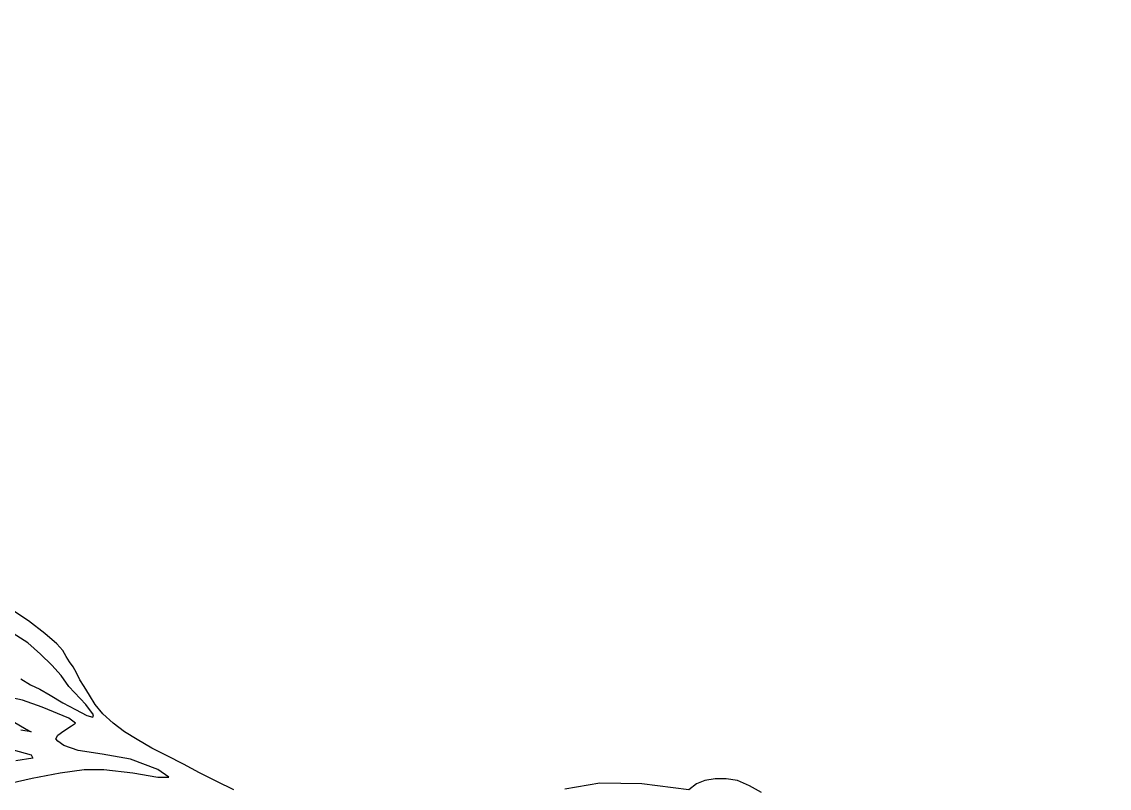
# Model space of a CAD drawing. Header units: inches. Extents: x 6322 to 85903, y -36042 to 7673.
# Drawn here: x 70151.75 to 70166.01, y -2181.73 to -2171.68 of the extents above; entities that cross this region are included whole.
import ezdxf

# ---------------------------------------------------------------- set-up
doc = ezdxf.new("R2010")
doc.units = ezdxf.units.IN
doc.header["$LTSCALE"] = 10
doc.linetypes.add('Amconstr', pattern=[9999, 9999, 0])
for name, color, linetype in [('1_MAN', 7, 'Continuous'), ('CKS_PROPERTY LINE', 5, 'Continuous'), ('MS GATE', 1, 'Continuous')]:
    doc.layers.add(name, color=color, linetype=linetype)

# ---------------------------------------------------------------- blocks, each defined once
blk = doc.blocks.new('Frau1')
at = {"layer": '1_MAN', "linetype": 'Continuous'}
for points in [[(1041.017, 191.161), (1040.864, 190.894), (1040.75, 190.626), (1040.711, 190.378), (1040.711, 190.131), (1040.75, 189.902), (1040.825, 189.711), (1040.959, 189.539), (1040.825, 188.489), (1040.807, 187.555), (1040.94, 186.773)], [(1040.959, 179.39), (1040.768, 179.008), (1040.578, 178.626), (1040.387, 178.264), (1040.196, 177.901), (1040.024, 177.558), (1039.834, 177.234), (1039.662, 176.947), (1039.471, 176.699), (1039.262, 176.47), (1039.051, 176.298), (1038.842, 176.166), (1038.651, 176.051), (1038.498, 175.955), (1038.346, 175.879), (1038.212, 175.803), (1038.098, 175.726), (1037.983, 175.65), (1037.849, 175.574), (1037.697, 175.44), (1037.468, 175.173), (1037.182, 174.81), (1036.896, 174.372)], [(1038.651, 175.708), (1038.403, 175.536), (1038.174, 175.326), (1037.926, 175.078), (1037.678, 174.792), (1037.468, 174.467)], [(1039.433, 174.467), (1039.605, 174.753), (1039.662, 174.868), (1039.624, 174.639)], [(1040.024, 174.334), (1040.177, 174.868), (1040.253, 174.906), (1040.31, 174.524)], [(1040.845, 174.238), (1040.693, 174.887), (1040.578, 175.517), (1040.501, 176.051), (1040.501, 176.49), (1040.578, 177.139), (1040.673, 177.691), (1040.673, 177.94), (1040.501, 177.691), (1040.273, 177.081), (1040.158, 176.452), (1040.081, 175.917), (1039.967, 175.593), (1039.872, 175.459), (1039.815, 175.421), (1039.738, 175.459), (1039.643, 175.593), (1039.529, 175.765), (1039.471, 175.86), (1039.357, 175.708), (1039.109, 175.116), (1038.956, 174.677), (1038.861, 174.219)], [(1038.479, 174.639), (1038.613, 174.849), (1038.708, 175.059), (1038.842, 175.288), (1039.013, 175.574), (1039.166, 175.86), (1039.3, 176.108), (1039.337, 176.241), (1039.28, 176.261), (1039.051, 176.089), (1038.651, 175.708)]]:
    blk.add_lwpolyline(points, dxfattribs=at)
blk = doc.blocks.new('A$C065A3FC7')
at = {"layer": '1_MAN', "xscale": 0.137795275592464, "yscale": 0.137795275592464, "zscale": 0.137795275592464}
blk.add_blockref('Frau1', (110.7555, 383.8347), dxfattribs=at)
blk = doc.blocks.new('admin enlclave road')
at = {"layer": 'CKS_PROPERTY LINE', "color": 0, "lineweight": -3, "xscale": 0.10000000000013, "yscale": 0.10000000000013, "zscale": 0.10000000000013, "rotation": 277.8258493161042}
blk.add_blockref('A$C065A3FC7', (44802.21375, -5330.20586), dxfattribs=at)

msp = doc.modelspace()

# ---------------------------------------------------------------- block references
at = {"layer": 'MS GATE', "linetype": 'Amconstr', "lineweight": 25, "xscale": 42.66674600251998, "yscale": 42.66674600251998, "zscale": 42.66674600251998, "rotation": 352.174150691152}
msp.add_blockref('admin enlclave road', (-1794383.54152, 484490.75316), dxfattribs=at)

# ---------------------------------------------------------------- next in the draw order: linework, layer by layer
at = {"linetype": 'Amconstr', "lineweight": 25}
msp.add_circle((60708.4733, -17819.81171), 18222, dxfattribs=at)

doc.saveas('drawing.dxf')
